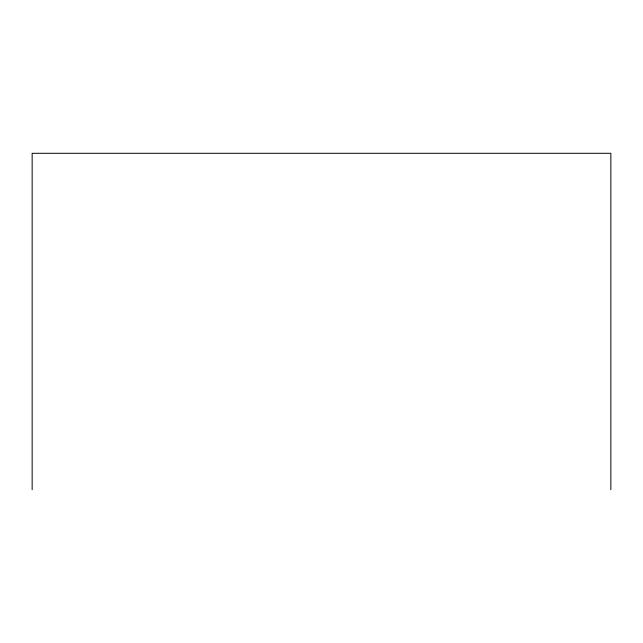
<?xml version="1.0" encoding="UTF-8"?>
<svg xmlns="http://www.w3.org/2000/svg" width="643" height="643" viewBox="0 0 643 643"><rect width="100%" height="100%" fill="white"/><g stroke="black" fill="none" stroke-linecap="round" stroke-linejoin="round"><path stroke-width="0.96" d="M610.85 489.701L610.85 153.299L32.15 153.299L32.15 489.701"/></g></svg>
